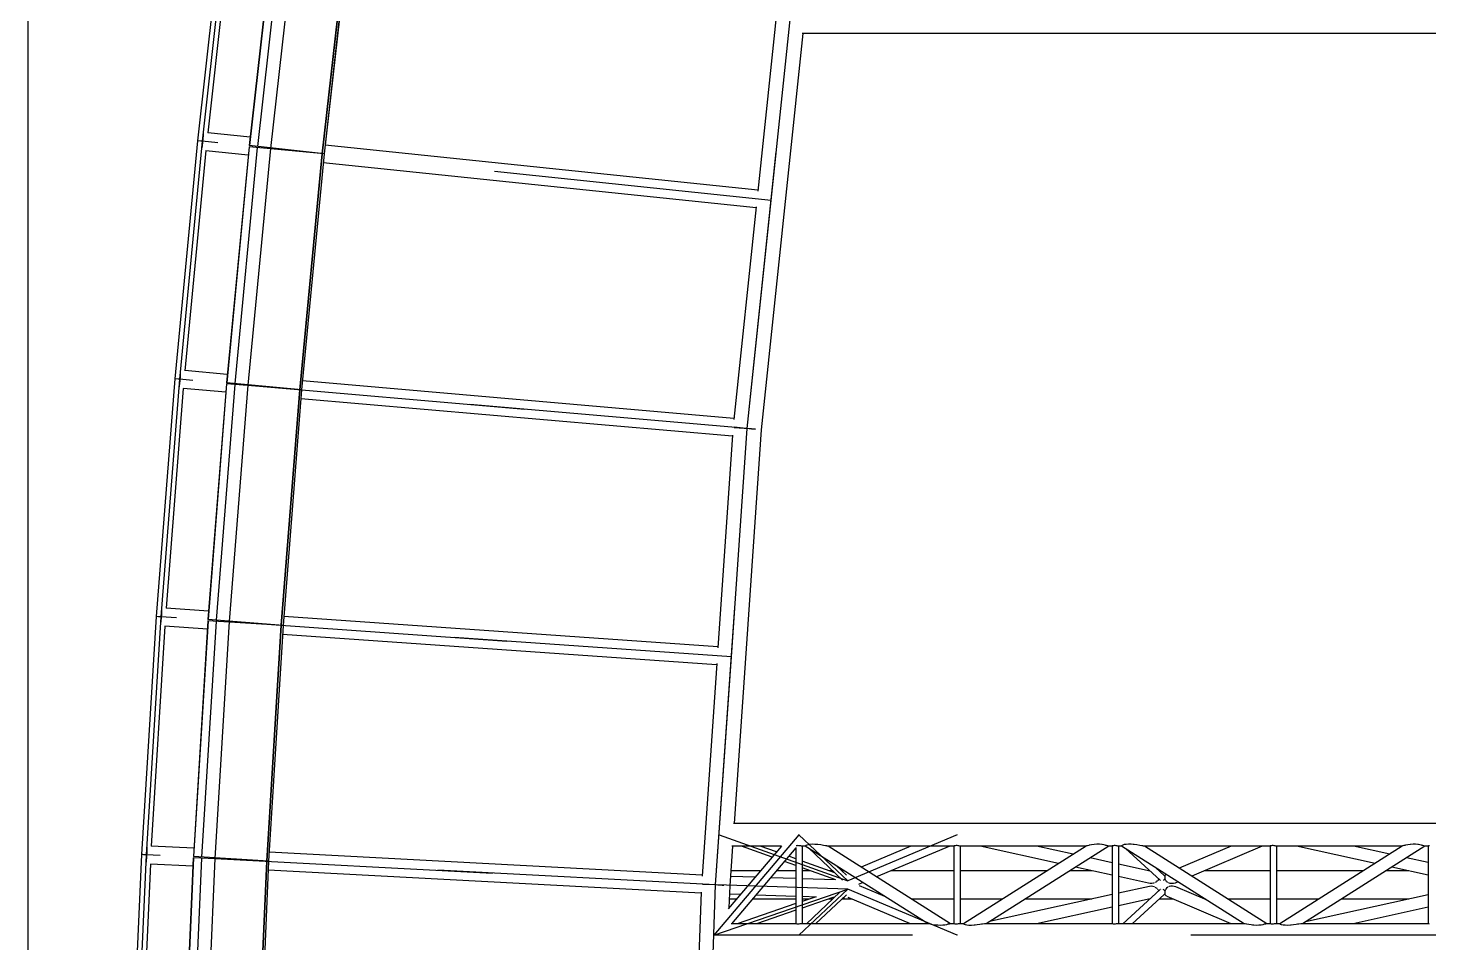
# Model space of a CAD drawing. Header units: millimetres. Extents: x 150209.93 to 150215.05, y 136675.65 to 136679.93.
# Drawn here: x 150209.925 to 150210.429, y 136678.102 to 136678.431 of the extents above; entities that cross this region are included whole.
import ezdxf

# ---------------------------------------------------------------- set-up
doc = ezdxf.new("R2010")
doc.units = ezdxf.units.MM
doc.header["$LTSCALE"] = 0.25
doc.linetypes.add('CENTER', pattern=[50.8, 31.75, -6.35, 6.35, -6.35])
doc.linetypes.add('XKITLINE00', pattern=[0])

# ---------------------------------------------------------------- blocks, each defined once
blk = doc.blocks.new('çatıı')
at = {"color": 8, "linetype": 'XKITLINE00'}
for p, q in [((5337.4, 14224.5), (5289.3, 13797.6)), ((5352.3, 14206.6), (5307.8, 13811.8)), ((5429.9, 14210.9), (5382.4, 13789)), ((5430.3, 14210.8), (5382.8, 13789)), ((5444.6, 14209.2), (5397.1, 13787.3)), ((5561.1, 14196.1), (5513.6, 13774.2)), ((5564.3, 14195.6), (5516.9, 13773.9)), ((5564.5, 14195.7), (5517, 13773.8)), ((6336.6, 14089.2), (6296.5, 13707)), ((6377.3, 13990), (6302.6, 13278.1)), ((7574.7, 13990), (6376.5, 13990)), ((5299, 13799.7), (5298.7, 13796.6)), ((5299, 13799.6), (5298.7, 13796.6)), ((5299.3, 13802.7), (5299, 13799.7)), ((5299.2, 13802.5), (5299, 13799.6)), ((5299.4, 13805.2), (5299.2, 13802.5)), ((5299.5, 13805.5), (5299.3, 13802.7)), ((5299.5, 13807.6), (5299.4, 13805.2)), ((5299.6, 13809.5), (5299.5, 13807.6)), ((5299.6, 13808), (5299.5, 13805.5)), ((5299.6, 13810.3), (5299.6, 13810)), ((5299.6, 13810), (5299.6, 13808)), ((5299.6, 13809.7), (5299.6, 13809.5)), ((5384, 13803.9), (5307.9, 13811.9)), ((5289.3, 13797.5), (5248.5, 13369.8)), ((5304.5, 13779.8), (5266.8, 13384.3)), ((5297.7, 13796.7), (5289.3, 13797.6)), ((5295.5, 13796.9), (5289.3, 13797.5)), ((5297.7, 13796.7), (5295.5, 13796.9)), ((5296.7, 13796.8), (5296.7, 13796.8)), ((5296.7, 13796.8), (5296.7, 13796.8)), ((5296.7, 13796.8), (5296.7, 13796.8)), ((5296.7, 13796.8), (5296.7, 13796.8)), ((5296.9, 13783.3), (5296.8, 13783)), ((5297.2, 13785.6), (5296.9, 13783.7)), ((5297.2, 13785.3), (5296.9, 13783.3)), ((5296.9, 13783.7), (5296.9, 13783.6)), ((5297.6, 13788), (5297.2, 13785.6)), ((5297.6, 13787.7), (5297.2, 13785.3)), ((5298, 13790.7), (5297.6, 13788)), ((5298, 13790.4), (5297.6, 13787.7)), ((5298.7, 13796.6), (5297.7, 13796.7)), ((5298.7, 13796.6), (5297.7, 13796.7)), ((5298.3, 13793.6), (5298, 13790.7)), ((5298.4, 13793.5), (5298, 13790.4)), ((5298.7, 13796.6), (5298.3, 13793.6)), ((5298.7, 13796.6), (5298.4, 13793.5)), ((5380.7, 13771.8), (5304.5, 13779.7)), ((5382.1, 13786.8), (5341.7, 13362.8)), ((5382.6, 13786.7), (5342.1, 13362.7)), ((5396.9, 13785.4), (5356.4, 13361.4)), ((5517, 13773.9), (5382.1, 13786.8)), ((5517, 13773.8), (5382.4, 13789)), ((5513.6, 13774.2), (5473.2, 13350.2)), ((5516.9, 13773.9), (5476.4, 13350)), ((5517, 13773.9), (5476.5, 13349.9)), ((5516.9, 13773.9), (5516.9, 13773.9)), ((5516.9, 13773.9), (5516.9, 13773.9)), ((6296.7, 13709), (5518.8, 13789.9)), ((6296.7, 13709), (5518.8, 13789.9)), ((6293.3, 13676.9), (5515.5, 13757.8)), ((6293.3, 13676.9), (5515.5, 13757.8)), ((6293.6, 13678.9), (6253.4, 13296.6)), ((5248.5, 13369.7), (5215, 12942.7)), ((5256.9, 13369), (5248.5, 13369.8)), ((5254.7, 13369.2), (5248.5, 13369.7)), ((5258.1, 13372), (5257.8, 13368.9)), ((5258.1, 13372.1), (5257.9, 13368.9)), ((5258.3, 13375.1), (5258.1, 13372.1)), ((5258.3, 13374.9), (5258.1, 13372)), ((5258.5, 13377.9), (5258.3, 13375.1)), ((5258.4, 13377.6), (5258.3, 13374.9)), ((5258.5, 13380), (5258.4, 13377.6)), ((5258.5, 13382.1), (5258.5, 13381.9)), ((5258.5, 13381.9), (5258.5, 13380)), ((5258.6, 13380.3), (5258.5, 13377.9)), ((5258.6, 13382.7), (5258.6, 13382.4)), ((5258.6, 13382.4), (5258.6, 13380.3)), ((5343.1, 13377.7), (5266.8, 13384.4)), ((5264, 13352.3), (5233, 12957.5)), ((5256.9, 13369), (5254.7, 13369.2)), ((5255.9, 13369.1), (5255.9, 13369.1)), ((5255.9, 13369.1), (5255.9, 13369.1)), ((5255.9, 13369.1), (5255.9, 13369.1)), ((5255.9, 13369.1), (5255.9, 13369.1)), ((5256.3, 13355.6), (5256.2, 13355.3)), ((5256.6, 13358), (5256.3, 13356.1)), ((5256.6, 13357.6), (5256.3, 13355.6)), ((5256.3, 13356.1), (5256.3, 13355.9)), ((5256.9, 13360.3), (5256.6, 13358)), ((5256.9, 13360), (5256.6, 13357.6)), ((5257.8, 13369), (5256.9, 13369)), ((5257.8, 13368.9), (5256.9, 13369)), ((5257.3, 13363), (5256.9, 13360.3)), ((5257.3, 13362.8), (5256.9, 13360)), ((5257.6, 13365.9), (5257.3, 13363)), ((5257.6, 13365.8), (5257.3, 13362.8)), ((5257.9, 13368.9), (5257.6, 13365.8)), ((5257.8, 13368.9), (5257.6, 13365.9)), ((5340.3, 13345.6), (5264, 13352.2)), ((5341.5, 13360.6), (5308.3, 12937.2)), ((5341.9, 13360.5), (5308.7, 12937.1)), ((5356.3, 13359.4), (5323.1, 12936)), ((5476.5, 13350), (5341.5, 13360.6)), ((5476.5, 13349.9), (5341.7, 13362.8)), ((5473.2, 13350.2), (5440, 12926.9)), ((5476.4, 13349.9), (5443.2, 12926.7)), ((5476.5, 13350), (5443.3, 12926.6)), ((5476.4, 13350), (5476.4, 13349.9)), ((5476.4, 13349.9), (5476.4, 13349.9)), ((6253.6, 13298.5), (5478.1, 13366)), ((6253.6, 13298.5), (5478.1, 13366)), ((6250.8, 13266.4), (5475.3, 13333.8)), ((6250.8, 13266.4), (5475.3, 13333.8)), ((6302.6, 13278.1), (6253.8, 12570.6)), ((6281.2, 13279.9), (6253.9, 13282.7)), ((6281.2, 13280), (6253.9, 13281.9)), ((6272.4, 13280.8), (6272.4, 13280.6)), ((6272.6, 13280.8), (6272.6, 13280.6)), ((6285.1, 13279.7), (6281.2, 13280)), ((6285.1, 13279.5), (6281.2, 13279.9)), ((6288.8, 13279.5), (6285.1, 13279.7)), ((6288.7, 13279.1), (6285.1, 13279.5)), ((6292.1, 13278.7), (6288.7, 13279.1)), ((6292.2, 13279.2), (6288.8, 13279.5)), ((6251, 13268.3), (6224.6, 12886.1)), ((5215, 12942.5), (5188.7, 12515)), ((5224.4, 12941.9), (5215, 12942.7)), ((5219.2, 12942.3), (5215, 12942.5)), ((5221.2, 12942.1), (5219.2, 12942.3)), ((5223.4, 12942), (5221.2, 12942.1)), ((5222.4, 12942.1), (5222.4, 12942.1)), ((5222.4, 12942.1), (5222.4, 12942.1)), ((5222.4, 12942.1), (5222.4, 12942.1)), ((5222.4, 12942.1), (5222.4, 12942.1)), ((5224.4, 12941.9), (5223.4, 12942)), ((5224.4, 12941.9), (5224.1, 12938.9)), ((5224.4, 12941.9), (5224.2, 12938.8)), ((5224.6, 12945.1), (5224.4, 12941.9)), ((5224.6, 12945), (5224.4, 12941.9)), ((5224.7, 12948.1), (5224.6, 12945.1)), ((5224.7, 12947.9), (5224.6, 12945)), ((5224.8, 12950.9), (5224.7, 12948.1)), ((5224.8, 12950.6), (5224.7, 12947.9)), ((5224.8, 12955.1), (5224.8, 12954.9)), ((5224.8, 12954.9), (5224.8, 12953)), ((5224.9, 12953.3), (5224.8, 12950.9)), ((5224.8, 12953), (5224.8, 12950.6)), ((5224.9, 12955.7), (5224.9, 12955.4)), ((5224.9, 12955.4), (5224.9, 12953.3)), ((5309.4, 12952.2), (5233, 12957.5)), ((6224.7, 12888.2), (5444.6, 12942.7)), ((6224.7, 12888.2), (5444.6, 12942.7)), ((5230.8, 12925.3), (5206.5, 12530.1)), ((5223, 12928.6), (5222.9, 12928.2)), ((5223.3, 12930.9), (5223, 12929)), ((5223.3, 12930.6), (5223, 12928.6)), ((5223, 12929), (5223, 12928.9)), ((5223.6, 12933.3), (5223.3, 12930.9)), ((5223.6, 12933), (5223.3, 12930.6)), ((5223.9, 12936), (5223.6, 12933.3)), ((5223.9, 12935.8), (5223.6, 12933)), ((5224.1, 12938.9), (5223.9, 12936)), ((5224.2, 12938.8), (5223.9, 12935.8)), ((5307.2, 12920), (5230.8, 12925.3)), ((5308.1, 12935), (5282.1, 12511.2)), ((5308.6, 12934.9), (5282.6, 12511.2)), ((5322.9, 12934), (5296.9, 12510.3)), ((5443.3, 12926.7), (5308.1, 12935)), ((5443.3, 12926.6), (5308.3, 12937.2)), ((5440, 12926.9), (5413.9, 12503.1)), ((5443.2, 12926.6), (5417.2, 12503)), ((5443.3, 12926.7), (5417.3, 12502.9)), ((5443.2, 12926.7), (5443.2, 12926.6)), ((5443.2, 12926.6), (5443.2, 12926.6)), ((6222.5, 12856), (5442.3, 12910.5)), ((6222.5, 12856), (5442.3, 12910.5)), ((6222.7, 12858), (6196.3, 12475.8)), ((7574.6, 12570.6), (6252.7, 12570.6)), ((5188.7, 12514.8), (5170.3, 12085.8)), ((5197.1, 12514.5), (5188.7, 12515)), ((5191.2, 12514.7), (5188.7, 12514.8)), ((5192.9, 12514.6), (5191.2, 12514.7)), ((5195, 12514.6), (5192.9, 12514.6)), ((5197.1, 12514.5), (5195, 12514.6)), ((5196.1, 12514.5), (5196.1, 12514.5)), ((5196.1, 12514.5), (5196.1, 12514.5)), ((5196.1, 12514.5), (5196.1, 12514.5)), ((5196.1, 12514.5), (5196.1, 12514.5)), ((5198.1, 12514.4), (5197.1, 12514.5)), ((5198.1, 12514.4), (5197.1, 12514.5)), ((5198.1, 12514.4), (5197.9, 12511.4)), ((5198.1, 12514.4), (5198, 12511.3)), ((5198.3, 12517.6), (5198.1, 12514.4)), ((5198.2, 12517.5), (5198.1, 12514.4)), ((5198.3, 12520.4), (5198.2, 12517.5)), ((5198.3, 12527.6), (5198.4, 12527.4)), ((5198.4, 12523.1), (5198.3, 12520.4)), ((5198.4, 12520.6), (5198.3, 12517.6)), ((5198.4, 12528.2), (5198.4, 12527.8)), ((5198.4, 12527.8), (5198.4, 12525.8)), ((5198.4, 12527.4), (5198.4, 12525.4)), ((5198.4, 12525.8), (5198.4, 12523.4)), ((5198.4, 12525.4), (5198.4, 12523.1)), ((5198.4, 12523.4), (5198.4, 12520.6)), ((5283, 12526.1), (5206.5, 12530.1)), ((6196.4, 12477.7), (5418.3, 12518.9)), ((6339, 12530.1), (6243.3, 12417.5)), ((6251, 12530), (6246.1, 12458.9)), ((6364.8, 12526.7), (6249, 12390.6)), ((6338.9, 12530), (6250.1, 12530)), ((6322.2, 12510.3), (6267, 12530)), ((6330, 12519.5), (6300.8, 12530)), ((6364.8, 12527.8), (6364.8, 12390.5)), ((6365.9, 12530.5), (6365.6, 12530.4)), ((6367.2, 12530.8), (6365.9, 12530.5)), ((6368.7, 12530.9), (6367.2, 12530.8)), ((6370.5, 12530.8), (6368.7, 12530.9)), ((6372.3, 12530.6), (6370.5, 12530.8)), ((6373.9, 12530.3), (6372.3, 12530.6)), ((6375.1, 12530.1), (6373.9, 12530.3)), ((6373.9, 12530.3), (6373.9, 12530.3)), ((6375.9, 12530), (6375.1, 12530.1)), ((6382.2, 12530), (6375.8, 12530)), ((6376, 12529.9), (6375.9, 12530)), ((6376, 12530), (6376, 12529.9)), ((6376.2, 12530), (6376.2, 12390.6)), ((6382.1, 12530.3), (6381.9, 12530.2)), ((6602.4, 12390.5), (6381.9, 12530.2)), ((6383, 12531.2), (6382.1, 12530.6)), ((6382.1, 12530.6), (6382.1, 12530.3)), ((6383.3, 12531.3), (6383, 12531.2)), ((6384.5, 12532), (6383.3, 12531.3)), ((6386.9, 12532.6), (6384.5, 12532)), ((6388.5, 12532.8), (6386.9, 12532.6)), ((6448.9, 12468.9), (6387.4, 12526.7)), ((6390.2, 12533.2), (6388.5, 12532.8)), ((6394.3, 12533.4), (6390.2, 12533.2)), ((6399.1, 12533.2), (6394.3, 12533.4)), ((6402.8, 12532.8), (6399.1, 12533.2)), ((6404.4, 12532.7), (6402.8, 12532.8)), ((6409.6, 12532.1), (6404.4, 12532.7)), ((6414.5, 12531.3), (6409.6, 12532.1)), ((6418.4, 12530.7), (6414.5, 12531.3)), ((6420.3, 12530.3), (6418.4, 12530.7)), ((6421.3, 12530.2), (6420.3, 12530.3)), ((6422.9, 12529.9), (6421.3, 12530.2)), ((6649, 12530), (6422.7, 12530)), ((6422.9, 12530), (6422.9, 12529.9)), ((6422.9, 12529.9), (6422.9, 12529.9)), ((6643, 12390.6), (6423, 12530)), ((6571.3, 12530), (6482.1, 12492.5)), ((6641.4, 12530), (6510.1, 12474.8)), ((6649.2, 12530.3), (6649, 12530.1)), ((6649, 12530.1), (6649, 12390.5)), ((6649.5, 12530.3), (6649.2, 12530.3)), ((6650.1, 12530.6), (6649.5, 12530.3)), ((6651.3, 12530.8), (6650.1, 12530.6)), ((6652.9, 12530.9), (6651.3, 12530.8)), ((6654.7, 12530.9), (6652.9, 12530.9)), ((6656.4, 12530.6), (6654.7, 12530.9)), ((6658, 12530.3), (6656.4, 12530.6)), ((6659.3, 12530.1), (6658, 12530.3)), ((6658, 12530.3), (6658, 12530.3)), ((6660.1, 12530), (6659.3, 12530.1)), ((6886.4, 12530), (6660, 12530)), ((6660.2, 12530), (6660.1, 12529.9)), ((6660.1, 12529.9), (6660.1, 12530)), ((6660.4, 12530), (6660.4, 12390.6)), ((6886.4, 12530), (6666.3, 12390.6)), ((6837.2, 12498.8), (6695.9, 12530)), ((6927.2, 12530), (6707.1, 12390.6)), ((6863.5, 12515.5), (6797.6, 12530)), ((6887, 12530.3), (6886.4, 12530)), ((6887.2, 12530.3), (6887, 12530.3)), ((6889.1, 12530.8), (6887.2, 12530.3)), ((6891.3, 12531.3), (6889.1, 12530.8)), ((6892.2, 12531.5), (6891.3, 12531.3)), ((6896.4, 12532.3), (6892.2, 12531.5)), ((6900.9, 12532.8), (6896.4, 12532.3)), ((6905.8, 12533.3), (6900.9, 12532.8)), ((6910.4, 12533.4), (6905.8, 12533.3)), ((6914.5, 12533), (6910.4, 12533.4)), ((6915.5, 12532.8), (6914.5, 12533)), ((6918.1, 12532.5), (6915.5, 12532.8)), ((6921, 12531.8), (6918.1, 12532.5)), ((6922.2, 12531.3), (6921, 12531.8)), ((6923.4, 12531), (6922.2, 12531.3)), ((6925.1, 12530.4), (6923.4, 12531)), ((6925.3, 12530.3), (6925.1, 12530.4)), ((6926.5, 12530.1), (6925.3, 12530.3)), ((6926.8, 12529.9), (6926.5, 12530.1)), ((6933.1, 12530), (6926.7, 12530)), ((6927, 12530), (6926.8, 12529.9)), ((6933.4, 12530.3), (6933.1, 12530.1)), ((6933.1, 12530.1), (6933.1, 12390.5)), ((6933.7, 12530.3), (6933.4, 12530.3)), ((6934.2, 12530.6), (6933.7, 12530.3)), ((6935.5, 12530.8), (6934.2, 12530.6)), ((6937.1, 12530.9), (6935.5, 12530.8)), ((6938.8, 12530.9), (6937.1, 12530.9)), ((6940.6, 12530.7), (6938.8, 12530.9)), ((6942.2, 12530.3), (6940.6, 12530.7)), ((6943.4, 12530.1), (6942.2, 12530.3)), ((6942.2, 12530.3), (6942.2, 12530.3)), ((6944.2, 12530), (6943.4, 12530.1)), ((6950.5, 12530), (6944.2, 12530)), ((6944.3, 12529.9), (6944.2, 12530)), ((6944.4, 12530), (6944.3, 12529.9)), ((6944.5, 12530), (6944.5, 12390.6)), ((6950.4, 12530.3), (6950.2, 12530.2)), ((7170.7, 12390.5), (6950.2, 12530.2)), ((6951.3, 12531.2), (6950.4, 12530.6)), ((6950.4, 12530.6), (6950.4, 12530.3)), ((6951.6, 12531.3), (6951.3, 12531.2)), ((6952.7, 12532), (6951.6, 12531.3)), ((6955.2, 12532.7), (6952.7, 12532)), ((6956.8, 12532.9), (6955.2, 12532.7)), ((6958.5, 12533.2), (6956.8, 12532.9)), ((7019.5, 12468.7), (6957.4, 12525.6)), ((6962.5, 12533.4), (6958.5, 12533.2)), ((6967.4, 12533.3), (6962.5, 12533.4)), ((6971.2, 12532.9), (6967.4, 12533.3)), ((6972.7, 12532.8), (6971.2, 12532.9)), ((6977.8, 12532.1), (6972.7, 12532.8)), ((6982.8, 12531.3), (6977.8, 12532.1)), ((6986.7, 12530.7), (6982.8, 12531.3)), ((6988.6, 12530.3), (6986.7, 12530.7)), ((6989.6, 12530.2), (6988.6, 12530.3)), ((6991.2, 12530), (6989.6, 12530.2)), ((7217.3, 12530), (6991, 12530)), ((6991.2, 12530), (6991.2, 12529.9)), ((7211.3, 12390.6), (6991.3, 12530)), ((7147.4, 12530), (7054, 12490.3)), ((7203.1, 12530), (7076.3, 12476.1)), ((7217.6, 12530.3), (7217.3, 12530.1)), ((7217.3, 12530.1), (7217.3, 12390.5)), ((7217.8, 12530.3), (7217.6, 12530.3)), ((7218.4, 12530.6), (7217.8, 12530.3)), ((7219.6, 12530.8), (7218.4, 12530.6)), ((7221.2, 12530.9), (7219.6, 12530.8)), ((7223, 12530.9), (7221.2, 12530.9)), ((7224.7, 12530.7), (7223, 12530.9)), ((7226.3, 12530.3), (7224.7, 12530.7)), ((7226.4, 12530.3), (7226.3, 12530.3)), ((7227.6, 12530.1), (7226.4, 12530.3)), ((7228.4, 12530), (7227.6, 12530.1)), ((7454.7, 12530), (7228.3, 12530)), ((7228.5, 12530), (7228.4, 12529.9)), ((7228.4, 12529.9), (7228.4, 12530)), ((7228.7, 12530), (7228.7, 12390.6)), ((7454.8, 12530), (7234.6, 12390.6)), ((7405.8, 12499), (7264.5, 12530)), ((7495.5, 12530), (7275.4, 12390.6)), ((7432.1, 12515.7), (7366.8, 12530)), ((7455.3, 12530.3), (7454.8, 12530)), ((7455.5, 12530.3), (7455.3, 12530.3)), ((7457.4, 12530.9), (7455.5, 12530.3)), ((7459.6, 12531.3), (7457.4, 12530.9)), ((7460.6, 12531.6), (7459.6, 12531.3)), ((7464.8, 12532.3), (7460.6, 12531.6)), ((7469.2, 12532.9), (7464.8, 12532.3)), ((7469.3, 12532.9), (7469.2, 12532.9)), ((7474.2, 12533.3), (7469.3, 12532.9)), ((7478.8, 12533.4), (7474.2, 12533.3)), ((7482.9, 12533.1), (7478.8, 12533.4)), ((7483.8, 12532.9), (7482.9, 12533.1)), ((7486.5, 12532.5), (7483.8, 12532.9)), ((7489.4, 12531.8), (7486.5, 12532.5)), ((7490.6, 12531.3), (7489.4, 12531.8)), ((7491.7, 12531.1), (7490.6, 12531.3)), ((7493.5, 12530.4), (7491.7, 12531.1)), ((7493.6, 12530.3), (7493.5, 12530.4)), ((7494.8, 12530.1), (7493.6, 12530.3)), ((7495.1, 12529.9), (7494.8, 12530.1)), ((7501.4, 12530), (7495, 12530)), ((7495.4, 12530), (7495.1, 12529.9)), ((7501.7, 12530.3), (7501.4, 12530.1)), ((7501.4, 12530.1), (7501.4, 12390.5)), ((7502, 12530.3), (7501.7, 12530.3)), ((7502.5, 12530.6), (7502, 12530.3)), ((7503.8, 12530.8), (7502.5, 12530.6)), ((5204.8, 12497.9), (5187.7, 12101.2)), ((5197, 12501), (5196.9, 12500.7)), ((5197.2, 12503.4), (5197, 12501.5)), ((5197.2, 12503), (5197, 12501)), ((5197, 12501.5), (5197, 12501.3)), ((5197.5, 12505.8), (5197.2, 12503.4)), ((5197.5, 12505.5), (5197.2, 12503)), ((5197.7, 12508.5), (5197.5, 12505.8)), ((5197.7, 12508.2), (5197.5, 12505.5)), ((5197.9, 12511.4), (5197.7, 12508.5)), ((5198, 12511.3), (5197.7, 12508.2)), ((5281.3, 12493.8), (5204.8, 12497.9)), ((5282, 12508.8), (5263.6, 12083.2)), ((5282.4, 12508.8), (5264.1, 12083.2)), ((5296.8, 12508.2), (5278.5, 12082.5)), ((5417.3, 12503), (5282, 12508.8)), ((5417.3, 12502.9), (5282.1, 12511.2)), ((5413.9, 12503.1), (5395.6, 12077.5)), ((5417.2, 12502.9), (5398.9, 12077.4)), ((5417.3, 12503), (5399, 12077.3)), ((5417.2, 12503), (5417.2, 12503)), ((5417.2, 12503), (5417.2, 12502.9)), ((6364.8, 12495.1), (6344.2, 12502.5)), ((6364.8, 12507.1), (6352, 12511.7)), ((6434.7, 12482.2), (6376.2, 12503.1)), ((6436.5, 12469.5), (6376.2, 12491)), ((6455.7, 12478), (6437.9, 12494.6)), ((6933.1, 12477.7), (6867.5, 12492.2)), ((6933.1, 12500.1), (6893.7, 12508.8)), ((7001.8, 12485), (6944.5, 12497.6)), ((7026.9, 12477.3), (7011.8, 12491.2)), ((7501.4, 12478.1), (7436.1, 12492.4)), ((7501.4, 12500.5), (7462.4, 12509)), ((6194.7, 12445.5), (5416.6, 12486.7)), ((6194.7, 12445.5), (5416.6, 12486.7)), ((6291.5, 12474.2), (6247.2, 12475.6)), ((6301.2, 12485.7), (6247.9, 12485.7)), ((6364.8, 12471.8), (6319.4, 12473.3)), ((6364.8, 12485.7), (6329.9, 12485.7)), ((6391.2, 12485.7), (6376.2, 12485.7)), ((6436.4, 12469.6), (6376.2, 12471.5)), ((6431, 12485.7), (6425, 12485.7)), ((6452.1, 12485.7), (6447.4, 12485.7)), ((6485.5, 12464.5), (6477.5, 12461.1)), ((6649, 12485.7), (6535.9, 12485.7)), ((6816.5, 12485.7), (6660.4, 12485.7)), ((6896.9, 12485.7), (6857.2, 12485.7)), ((6998.4, 12463.3), (6944.5, 12475.2)), ((7001.5, 12462.8), (6998.4, 12463.3)), ((7001, 12485.7), (6998.5, 12485.7)), ((7007.7, 12463.4), (7004.7, 12462.8)), ((7009, 12463.9), (7007.7, 12463.4)), ((7012.9, 12466.1), (7010.7, 12464.6)), ((7013.2, 12466.4), (7012.9, 12466.1)), ((7014.9, 12467.8), (7013.2, 12466.4)), ((7016.7, 12470), (7015.5, 12468.5)), ((7017.2, 12470.9), (7016.7, 12470.2)), ((7016.7, 12470.2), (7016.7, 12470)), ((7020.4, 12485.7), (7017.7, 12485.7)), ((7020, 12468.5), (7019.5, 12468.7)), ((7026, 12469), (7025, 12468.5)), ((7027.1, 12470.1), (7026, 12469)), ((7026.9, 12477.3), (7027.3, 12476.9)), ((7027.3, 12470.2), (7027.1, 12470.1)), ((7027.9, 12476.3), (7027.3, 12476.9)), ((7028, 12471.3), (7027.3, 12470.2)), ((7028.1, 12476.8), (7027.9, 12476.3)), ((7027.9, 12476.2), (7028.1, 12475.5)), ((7028.1, 12471.8), (7028, 12471.3)), ((7028, 12471.4), (7028, 12471.3)), ((7028, 12471.3), (7028.6, 12470)), ((7028.4, 12477.6), (7028.1, 12476.8)), ((7028.1, 12475.5), (7028.2, 12475.1)), ((7028.2, 12473.4), (7028.1, 12471.8)), ((7028.2, 12475.1), (7028.3, 12473.6)), ((7028.3, 12473.6), (7028.2, 12473.4)), ((7028.6, 12478), (7028.4, 12477.6)), ((7028.6, 12470), (7029, 12469.1)), ((7029.5, 12479.3), (7029, 12478.5)), ((7029, 12469.1), (7029.4, 12468.5)), ((7030, 12479.6), (7029.5, 12479.3)), ((7029.9, 12467.8), (7030.4, 12467.1)), ((7031.4, 12466.2), (7030.4, 12467.1)), ((7032.4, 12465.3), (7031.4, 12466.2)), ((7033.6, 12464.6), (7032.4, 12465.3)), ((7037.5, 12463), (7034.8, 12463.9)), ((7046.6, 12463.5), (7043.6, 12462.8)), ((7051.9, 12465.7), (7046.6, 12463.5)), ((7217.3, 12485.7), (7098.8, 12485.7)), ((7384.8, 12485.7), (7228.7, 12485.7)), ((7466.7, 12485.7), (7425.6, 12485.7)), ((6194.8, 12447.4), (6180.9, 12065.3)), ((6220.7, 12460.3), (6197.2, 12461.1)), ((6220.7, 12460.3), (6197.3, 12461.9)), ((6215.9, 12460.6), (6215.9, 12460.4)), ((6216, 12460.6), (6216, 12460.4)), ((6224.7, 12460.1), (6220.7, 12460.3)), ((6224.7, 12460), (6220.7, 12460.3)), ((6228.5, 12460), (6224.7, 12460.1)), ((6228.5, 12459.7), (6224.7, 12460)), ((6232.2, 12459.9), (6228.5, 12460)), ((6232.2, 12459.5), (6228.5, 12459.7)), ((6235.6, 12459.7), (6232.2, 12459.9)), ((6235.6, 12459.2), (6232.2, 12459.5)), ((6246.1, 12458.9), (6244.6, 12419.1)), ((6264.8, 12442.8), (6245.5, 12443.4)), ((6364.8, 12439.7), (6292.7, 12441.9)), ((6402.2, 12438.5), (6376.2, 12439.3)), ((6399.3, 12438.6), (6376.2, 12430.6)), ((6444.2, 12447.3), (6383.9, 12390.6)), ((6455.6, 12442.5), (6400.4, 12390.6)), ((6524.7, 12439.7), (6479.2, 12458.8)), ((6933.1, 12442.8), (6713, 12394.3)), ((7000.2, 12457.6), (6944.5, 12445.4)), ((7019.5, 12451.9), (6952.6, 12390.6)), ((7027, 12443.3), (6969.4, 12390.6)), ((7003.3, 12457.9), (7000.2, 12457.6)), ((7004.7, 12462.8), (7001.5, 12462.8)), ((7006.4, 12457.5), (7003.3, 12457.9)), ((7009.4, 12456.7), (7006.4, 12457.5)), ((7009.4, 12456.6), (7009.4, 12456.7)), ((7011.9, 12455.3), (7010.8, 12455.9)), ((7013.3, 12454.2), (7011.9, 12455.3)), ((7014.2, 12453.6), (7013.3, 12454.2)), ((7014.2, 12453.6), (7015, 12452.8)), ((7015.7, 12452.1), (7016.1, 12451.6)), ((7016.1, 12451.6), (7016.8, 12450.4)), ((7016.8, 12450.4), (7017.3, 12449.8)), ((7020, 12452.1), (7019.5, 12451.9)), ((7022.8, 12452.8), (7022.7, 12452.8)), ((7022.7, 12452.8), (7022.7, 12452.8)), ((7026, 12451.6), (7025.2, 12452.1)), ((7027.2, 12450.5), (7026, 12451.6)), ((7027.4, 12443.7), (7027, 12443.3)), ((7027.3, 12450.4), (7027.2, 12450.5)), ((7027.3, 12450.4), (7027.9, 12449.4)), ((7027.8, 12444.2), (7027.4, 12443.7)), ((7027.9, 12449.4), (7028.1, 12448.8)), ((7028.1, 12445.1), (7027.9, 12444.3)), ((7027.9, 12444.2), (7027.9, 12443.9)), ((7027.9, 12443.9), (7028, 12443.8)), ((7028.4, 12450.4), (7028, 12449.2)), ((7028, 12443.8), (7028.6, 12442.6)), ((7028.1, 12448.8), (7028.2, 12448.1)), ((7028.3, 12445.4), (7028.1, 12445.1)), ((7028.2, 12447.9), (7028.3, 12447.2)), ((7028.3, 12447.2), (7028.3, 12446.9)), ((7028.3, 12446.9), (7028.3, 12445.8)), ((7028.3, 12445.6), (7028.3, 12445.4)), ((7028.5, 12450.6), (7028.4, 12450.4)), ((7029.3, 12452.1), (7028.5, 12450.6)), ((7028.8, 12442.1), (7030, 12441)), ((7031.2, 12454.4), (7029.8, 12452.8)), ((7030, 12441), (7030.3, 12440.6)), ((7031.4, 12440), (7030.3, 12440.6)), ((7031.3, 12454.4), (7031.2, 12454.4)), ((7033.3, 12456), (7031.3, 12454.4)), ((7032.2, 12439.5), (7032.1, 12439.5)), ((7147.2, 12390.6), (7032.2, 12439.5)), ((7036, 12457.2), (7034.8, 12456.7)), ((7038.9, 12457.9), (7036, 12457.2)), ((7040.5, 12462.6), (7037.5, 12463)), ((7041.9, 12458), (7038.9, 12457.9)), ((7043.6, 12462.8), (7040.5, 12462.6)), ((7045, 12457.5), (7041.9, 12458)), ((7047.7, 12456.7), (7045, 12457.5)), ((7103.9, 12432.8), (7047.9, 12456.6)), ((7501.4, 12442.5), (7281.1, 12394.2)), ((6258, 12434.9), (6245.2, 12434.9)), ((6364.8, 12426.7), (6259.2, 12390.6)), ((6364.8, 12434.9), (6286.7, 12434.9)), ((6364.8, 12414.8), (6294.2, 12390.6)), ((6431.3, 12437.5), (6376.2, 12418.7)), ((6388.6, 12434.9), (6376.2, 12434.9)), ((6431, 12434.9), (6423.5, 12434.9)), ((6433.7, 12437.5), (6431.2, 12437.5)), ((6465.6, 12434.9), (6447.4, 12434.9)), ((6452.5, 12436.9), (6449.6, 12437)), ((6571.1, 12390.6), (6458.9, 12437.7)), ((6649, 12434.9), (6573.1, 12434.9)), ((6736.3, 12434.9), (6660.4, 12434.9)), ((6897, 12434.9), (6777, 12434.9)), ((6933.1, 12420.5), (6797.5, 12390.6)), ((7001.8, 12435.6), (6944.5, 12423)), ((7001, 12434.9), (6998.4, 12434.9)), ((7043, 12434.9), (7017.7, 12434.9)), ((7100.6, 12434.9), (7099, 12434.9)), ((7217.3, 12434.9), (7141.4, 12434.9)), ((7304.6, 12434.9), (7228.7, 12434.9)), ((7466.8, 12434.9), (7345.4, 12434.9)), ((7501.4, 12420.1), (7366.7, 12390.6)), ((6364.8, 12390.6), (6248.6, 12390.6)), ((6365.1, 12390.4), (6364.8, 12390.5)), ((6365.3, 12390.4), (6365.1, 12390.4)), ((6365.9, 12390.1), (6365.3, 12390.4)), ((6367.2, 12389.9), (6365.9, 12390.1)), ((6368.7, 12389.8), (6367.2, 12389.9)), ((6370.5, 12389.9), (6368.7, 12389.8)), ((6372.3, 12390.1), (6370.5, 12389.9)), ((6373.9, 12390.4), (6372.3, 12390.1)), ((6375.1, 12390.5), (6373.9, 12390.4)), ((6375.9, 12390.6), (6375.1, 12390.5)), ((6602.2, 12390.6), (6375.7, 12390.6)), ((6376, 12390.6), (6375.9, 12390.6)), ((6376, 12390.6), (6376, 12390.6)), ((6603, 12390.4), (6602.4, 12390.5)), ((6603.9, 12390.1), (6603, 12390.4)), ((6606.6, 12389.6), (6603.9, 12390.1)), ((6607, 12389.5), (6606.6, 12389.6)), ((6610.5, 12388.8), (6607, 12389.5)), ((6614.9, 12388.2), (6610.5, 12388.8)), ((6617, 12388), (6614.9, 12388.2)), ((6619.8, 12387.7), (6617, 12388)), ((6624.5, 12387.5), (6619.8, 12387.7)), ((6631.3, 12388), (6628.9, 12387.7)), ((6632.6, 12388.2), (6631.3, 12388)), ((6635.9, 12388.7), (6632.6, 12388.2)), ((6638.3, 12389.5), (6635.9, 12388.7)), ((6640.5, 12390), (6638.3, 12389.5)), ((6638.3, 12389.5), (6638.3, 12389.5)), ((6641.2, 12390.4), (6640.5, 12390)), ((6641.9, 12390.4), (6641.2, 12390.4)), ((6642.8, 12390.6), (6641.9, 12390.4)), ((6649, 12390.6), (6642.6, 12390.6)), ((6642.9, 12390.6), (6642.8, 12390.6)), ((6649.2, 12390.4), (6649, 12390.5)), ((6649.5, 12390.4), (6649.2, 12390.4)), ((6650.1, 12390.1), (6649.5, 12390.4)), ((6651.3, 12389.9), (6650.1, 12390.1)), ((6652.9, 12389.8), (6651.3, 12389.9)), ((6654.7, 12389.9), (6652.9, 12389.8)), ((6656.4, 12390.1), (6654.7, 12389.9)), ((6658, 12390.4), (6656.4, 12390.1)), ((6659.3, 12390.5), (6658, 12390.4)), ((6660.1, 12390.6), (6659.3, 12390.5)), ((6666.3, 12390.6), (6659.9, 12390.6)), ((6660.2, 12390.6), (6660.1, 12390.6)), ((6660.1, 12390.6), (6660.1, 12390.6)), ((6666.3, 12390.6), (6666.2, 12390.4)), ((6666.3, 12390.4), (6666.2, 12390.4)), ((6666.3, 12390.4), (6666.5, 12389.9)), ((6667.5, 12389.5), (6666.5, 12389.9)), ((6667.5, 12389.5), (6667.7, 12389.3)), ((6669.6, 12388.6), (6667.7, 12389.3)), ((6672.3, 12388.1), (6669.6, 12388.6)), ((6672.4, 12388.1), (6672.3, 12388.1)), ((6675.9, 12387.6), (6672.4, 12388.1)), ((6685.4, 12387.9), (6680.3, 12387.6)), ((6687, 12388.1), (6685.4, 12387.9)), ((6690.6, 12388.4), (6687, 12388.1)), ((6695.7, 12389.1), (6690.6, 12388.4)), ((6698.4, 12389.5), (6695.7, 12389.1)), ((6700.3, 12389.7), (6698.4, 12389.5)), ((6703.9, 12390.3), (6700.3, 12389.7)), ((6704.4, 12390.4), (6703.9, 12390.3)), ((6706.1, 12390.5), (6704.4, 12390.4)), ((6706.9, 12390.6), (6706.1, 12390.5)), ((6933.1, 12390.6), (6706.6, 12390.6)), ((6707, 12390.6), (6706.9, 12390.6)), ((6933.4, 12390.4), (6933.1, 12390.5)), ((6933.6, 12390.4), (6933.4, 12390.4)), ((6934.2, 12390.1), (6933.6, 12390.4)), ((6935.5, 12389.9), (6934.2, 12390.1)), ((6937.1, 12389.8), (6935.5, 12389.9)), ((6938.8, 12389.9), (6937.1, 12389.8)), ((6940.6, 12390.1), (6938.8, 12389.9)), ((6942.2, 12390.4), (6940.6, 12390.1)), ((6943.4, 12390.5), (6942.2, 12390.4)), ((6944.2, 12390.6), (6943.4, 12390.5)), ((7170.5, 12390.6), (6944.1, 12390.6)), ((6944.3, 12390.6), (6944.2, 12390.6)), ((6944.4, 12390.6), (6944.3, 12390.6)), ((7171.3, 12390.4), (7170.7, 12390.5)), ((7172.2, 12390.1), (7171.3, 12390.4)), ((7174.8, 12389.6), (7172.2, 12390.1)), ((7175.4, 12389.5), (7174.8, 12389.6)), ((7178.7, 12388.9), (7175.4, 12389.5)), ((7183.2, 12388.3), (7178.7, 12388.9)), ((7185.3, 12388.1), (7183.2, 12388.3)), ((7188, 12387.8), (7185.3, 12388.1)), ((7192.8, 12387.6), (7188, 12387.8)), ((7199.7, 12388.1), (7197.1, 12387.7)), ((7200.9, 12388.2), (7199.7, 12388.1)), ((7204.2, 12388.8), (7200.9, 12388.2)), ((7206.6, 12389.5), (7204.2, 12388.8)), ((7208.8, 12390), (7206.6, 12389.5)), ((7209.5, 12390.4), (7208.8, 12390)), ((7210.2, 12390.4), (7209.5, 12390.4)), ((7211.1, 12390.6), (7210.2, 12390.4)), ((7217.3, 12390.6), (7211, 12390.6)), ((7211.2, 12390.6), (7211.1, 12390.6)), ((7217.6, 12390.4), (7217.3, 12390.5)), ((7217.8, 12390.4), (7217.6, 12390.4)), ((7218.4, 12390.2), (7217.8, 12390.4)), ((7219.6, 12389.9), (7218.4, 12390.2)), ((7221.2, 12389.9), (7219.6, 12389.9)), ((7223, 12389.9), (7221.2, 12389.9)), ((7224.7, 12390.1), (7223, 12389.9)), ((7226.3, 12390.4), (7224.7, 12390.1)), ((7227.6, 12390.5), (7226.3, 12390.4)), ((7228.4, 12390.6), (7227.6, 12390.5)), ((7234.6, 12390.6), (7228.2, 12390.6)), ((7228.5, 12390.6), (7228.4, 12390.6)), ((7228.4, 12390.6), (7228.4, 12390.6)), ((7234.6, 12390.6), (7234.5, 12390.4)), ((7234.6, 12390.4), (7234.5, 12390.4)), ((7234.6, 12390.4), (7234.9, 12389.9)), ((7235.9, 12389.6), (7234.9, 12389.9)), ((7235.9, 12389.6), (7236.1, 12389.3)), ((7237.9, 12388.6), (7236.1, 12389.3)), ((7240.7, 12388.1), (7237.9, 12388.6)), ((7240.8, 12388.1), (7240.7, 12388.1)), ((7244.3, 12387.7), (7240.8, 12388.1)), ((7253.8, 12387.9), (7248.7, 12387.6)), ((7255.3, 12388.1), (7253.8, 12387.9)), ((7259, 12388.4), (7255.3, 12388.1)), ((7264.1, 12389.1), (7259, 12388.4)), ((7266.7, 12389.6), (7264.1, 12389.1)), ((7268.6, 12389.8), (7266.7, 12389.6)), ((7272.2, 12390.3), (7268.6, 12389.8)), ((7272.7, 12390.4), (7272.2, 12390.3)), ((7274.4, 12390.5), (7272.7, 12390.4)), ((7275.2, 12390.6), (7274.4, 12390.5)), ((7501.4, 12390.6), (7274.9, 12390.6)), ((7275.3, 12390.6), (7275.2, 12390.6)), ((7501.7, 12390.4), (7501.4, 12390.5)), ((7502, 12390.4), (7501.7, 12390.4)), ((7502.5, 12390.2), (7502, 12390.4)), ((7503.8, 12389.9), (7502.5, 12390.2)), ((6628.9, 12387.7), (6624.5, 12387.5)), ((6680.3, 12387.6), (6675.9, 12387.6)), ((7197.1, 12387.7), (7192.8, 12387.6)), ((7248.7, 12387.6), (7244.3, 12387.7))]:
    blk.add_line(p, q, dxfattribs=at)
at = {"color": 8, "linetype": 'CENTER'}
for p, q in [((5345.8, 14223.6), (5297.7, 13796.7)), ((5468.4, 14208.7), (5420.5, 13783.9)), ((5513.6, 13774.2), (5561.1, 14196.1)), ((6277.3, 13280.3), (6363.3, 14100.3)), ((6277.3, 13280.3), (6363.3, 14100.3)), ((6320.7, 13690.3), (6363.3, 14100.3)), ((5297.7, 13796.7), (5256.9, 13369)), ((6320.7, 13690.3), (5297.7, 13796.7)), ((5420.5, 13783.9), (5379.9, 13358.3)), ((6320.7, 13690.3), (5420.5, 13783.9)), ((5473.2, 13350.2), (5513.6, 13774.2)), ((6277.3, 13280.3), (6320.7, 13690.3)), ((5256.9, 13369), (5223.4, 12942)), ((6277.3, 13280.3), (5256.9, 13369)), ((5379.9, 13358.3), (5346.6, 12933.4)), ((5379.9, 13358.3), (6277.3, 13280.3)), ((5440, 12926.9), (5473.2, 13350.2)), ((6220.7, 12460.3), (6277.3, 13280.3)), ((6220.7, 12460.3), (6277.3, 13280.3)), ((6249.4, 12870.3), (6277.3, 13280.3)), ((5223.4, 12942), (5197.1, 12514.5)), ((6249.4, 12870.3), (5223.4, 12942)), ((5346.6, 12933.4), (5320.5, 12507.9)), ((5346.6, 12933.4), (6249.4, 12870.3)), ((5413.9, 12503.1), (5440, 12926.9)), ((6220.7, 12460.3), (6249.4, 12870.3)), ((6370.5, 12550.3), (6217.4, 12370.3)), ((6227, 12550.3), (6458.3, 12467.8)), ((6370.5, 12550.3), (6458.3, 12467.8)), ((6654.7, 12550.3), (6458.3, 12467.8)), ((5197.1, 12514.5), (5178.7, 12085.4)), ((6220.7, 12460.3), (5197.1, 12514.5)), ((5320.5, 12507.9), (5302.1, 12081.2)), ((5320.5, 12507.9), (6220.7, 12460.3)), ((5395.6, 12077.5), (5413.9, 12503.1)), ((6190.8, 11640.3), (6220.7, 12460.3)), ((6190.8, 11640.3), (6220.7, 12460.3)), ((6205.7, 12050.3), (6220.7, 12460.3)), ((6217.4, 12370.3), (6458.3, 12452.8)), ((6458.3, 12452.8), (6222.2, 12460.3)), ((6370.5, 12370.3), (6458.3, 12452.8)), ((6654.7, 12370.3), (6458.3, 12452.8)), ((7574.7, 12370.3), (6217.4, 12370.3))]:
    blk.add_line(p, q, dxfattribs=at)
at = {"color": 8, "linetype": 'XKITLINE00'}
for centre in [(5297.7, 13796.7), (5297.7, 13796.7), (5297.7, 13796.7), (5420.5, 13783.9), (5420.5, 13783.9), (5420.5, 13783.9), (5513.6, 13774.2), (5513.6, 13774.2), (6320.7, 13690.3), (6320.7, 13690.3), (6320.7, 13690.3), (6320.7, 13690.3), (6320.7, 13690.3), (5256.9, 13369), (5256.9, 13369), (5256.9, 13369), (5379.9, 13358.3), (5379.9, 13358.3), (5379.9, 13358.3), (5473.2, 13350.2), (5473.2, 13350.2), (6277.3, 13280.3), (6277.3, 13280.3), (6277.3, 13280.3), (6277.3, 13280.3), (6277.3, 13280.3), (6277.3, 13280.3), (6277.3, 13280.3), (6277.3, 13280.3), (6277.3, 13280.3), (6278, 13280.3), (5223.4, 12942), (5223.4, 12942), (5223.4, 12942), (5346.6, 12933.4), (5346.6, 12933.4), (5346.6, 12933.4), (5440, 12926.9), (5440, 12926.9), (6249.4, 12870.3), (6249.4, 12870.3), (6249.4, 12870.3), (6249.4, 12870.3), (6249.4, 12870.3), (6227, 12550.3), (6370.5, 12550.3), (6370.5, 12550.3), (6654.7, 12550.3), (5197.1, 12514.5), (5197.1, 12514.5), (5197.1, 12514.5), (5320.5, 12507.9), (5320.5, 12507.9), (5320.5, 12507.9), (5413.9, 12503.1), (5413.9, 12503.1), (6458.3, 12467.8), (6458.3, 12467.8), (6458.3, 12467.8), (6220.7, 12460.3), (6220.7, 12460.3), (6220.7, 12460.3), (6220.7, 12460.3), (6220.7, 12460.3), (6220.7, 12460.3), (6220.7, 12460.3), (6220.7, 12460.3), (6220.7, 12460.3), (6220.7, 12460.3), (6222.2, 12460.3), (6458.3, 12452.8), (6458.3, 12452.8), (6458.3, 12452.8), (6458.3, 12452.8), (6217.4, 12370.3), (6217.4, 12370.3), (6217.4, 12370.3), (6370.5, 12370.3), (6654.7, 12370.3)]:
    blk.add_circle(centre, 0.05, dxfattribs=at)

msp = doc.modelspace()

# ---------------------------------------------------------------- linework, layer by layer
msp.add_lwpolyline([(150209.92514, 136679.93402), (150214.98319, 136679.93402), (150214.98319, 136675.65285), (150209.92514, 136675.65285)], close=True)

# ---------------------------------------------------------------- block references
at = {"xscale": 0.0002000170049888334, "yscale": 0.0002000170049888334, "zscale": 0.0002000170049888334}
msp.add_blockref('çatıı', (150208.92807, 136675.63059), dxfattribs=at)

doc.saveas('drawing.dxf')
